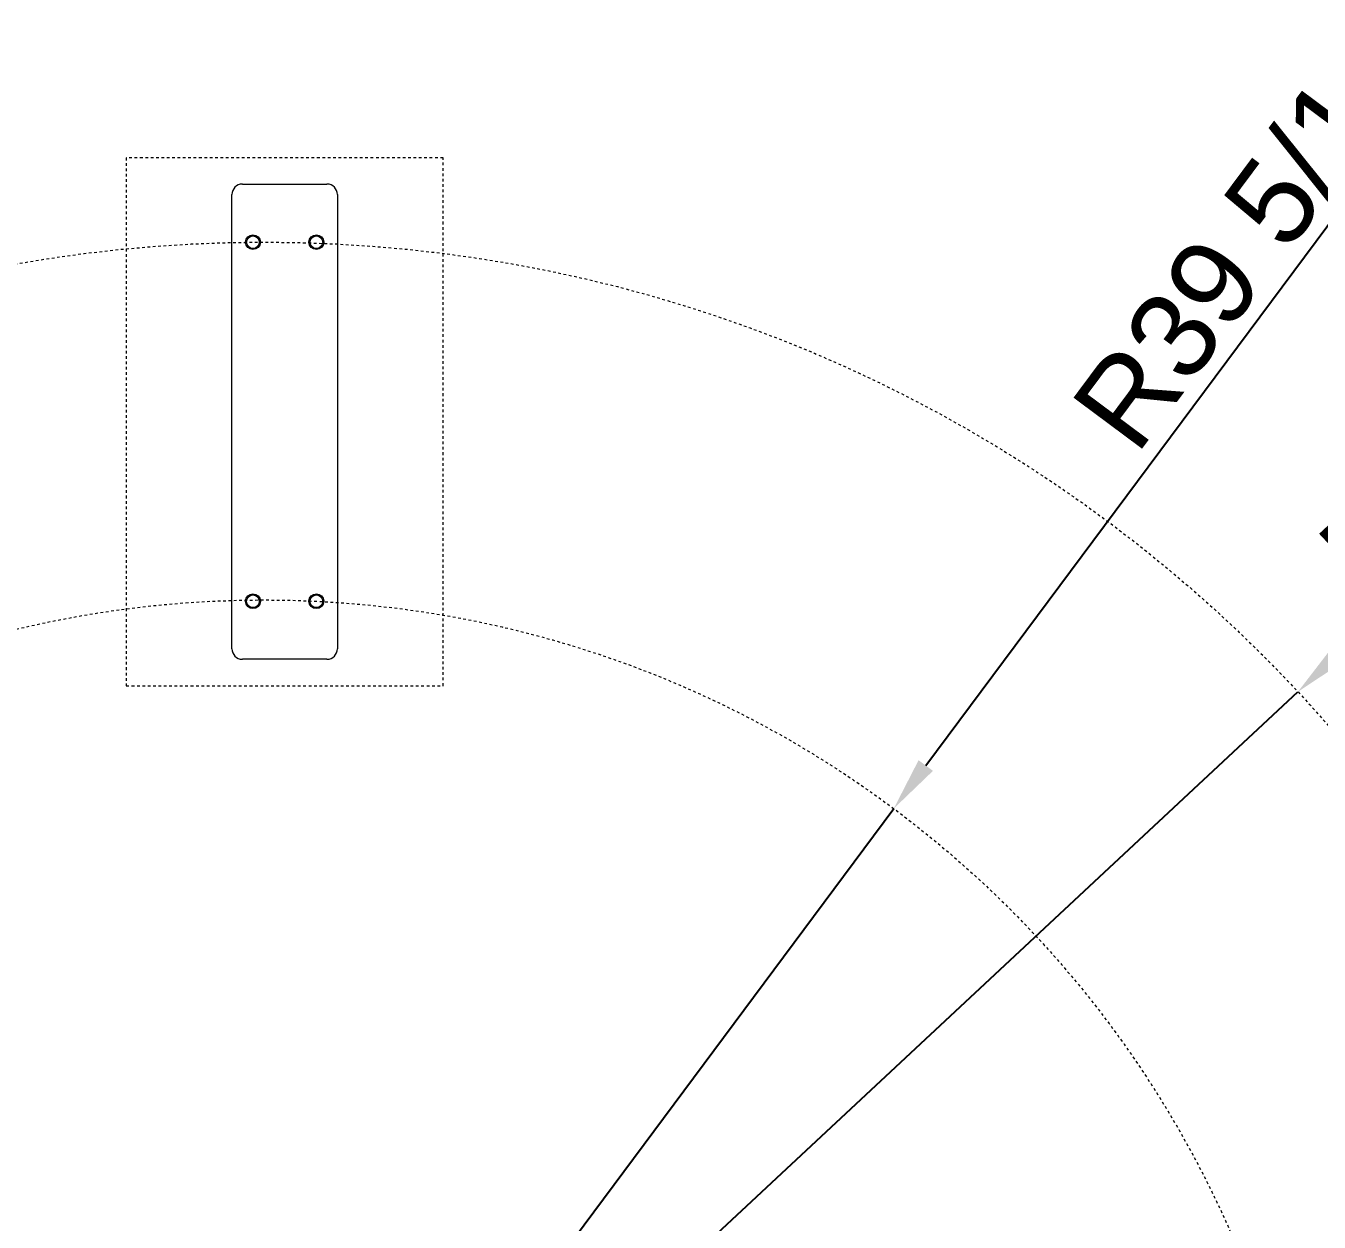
# Model space of a CAD drawing. Header units: inches. Extents: x -4 to 371, y -18 to 250.
# Drawn here: x 167.33 to 215.55, y 50.89 to 95.48 of the extents above; entities that cross this region are included whole.
import ezdxf

# ---------------------------------------------------------------- set-up
doc = ezdxf.new("R2010")
doc.units = ezdxf.units.IN
doc.header["$PDSIZE"] = -1
doc.linetypes.add('HIDDEN', pattern=[1.905, 1.27, -0.635])
for name, color, linetype, lineweight in [('ZANO_R', 7, 'Continuous', 0), ('ZANO_R_przerywana', 250, 'HIDDEN', 0), ('ZANO_W', 1, 'Continuous', 0)]:
    doc.layers.add(name, color=color, linetype=linetype, lineweight=lineweight)
doc.styles.get("Standard").update_dxf_attribs({"font": 'ARIALUNI.TTF'})
doc.dimstyles.new('amerykanie', dxfattribs={"dimtxt": 50, "dimasz": 50, "dimexe": 0.5, "dimexo": 0.5, "dimgap": 1, "dimtad": 1, "dimdec": 0, "dimzin": 0, "dimlunit": 5, "dimtxsty": 'Standard', "dimcen": 0.09, "dimclrd": 1, "dimclre": 1, "dimclrt": 1, "dimazin": 0, "dimtfac": 1, "dimtdec": 0, "dimtmove": 0, "dimatfit": 3, "dimfxl": 1, "dimtzin": 0, "dimarcsym": 1})

# ---------------------------------------------------------------- blocks, each defined once
blk = doc.blocks.new('*D379')
at = {"layer": 'Defpoints', "color": 0}
for p in [(199.691, 66.303), (176.211, 34.761)]:
    blk.add_point(p, dxfattribs=at)
at = {"layer": 'ZANO_W', "color": 1, "lineweight": -2}
for p, q in [((200.885, 67.908), (220.128, 93.758)), ((176.211, 34.761), (199.691, 66.303))]:
    blk.add_line(p, q, dxfattribs=at)
at = {"layer": 'ZANO_W', "color": 1}
blk.add_solid([(200.617, 68.107), (201.152, 67.709), (199.691, 66.303)], dxfattribs=at)
at = {"layer": 'ZANO_W', "color": 1, "insert": (212.867, 87.613), "char_height": 3.1875, "attachment_point": 5, "rotation": 53.3363}
blk.add_mtext('R39 5/16', dxfattribs=at)
blk = doc.blocks.new('*D380')
at = {"layer": 'Defpoints', "color": 0}
for p in [(214.763, 70.659), (176.219, 34.725)]:
    blk.add_point(p, dxfattribs=at)
at = {"layer": 'ZANO_W', "color": 1, "lineweight": -2}
for p, q in [((233.054, 87.71), (216.226, 72.023)), ((176.219, 34.725), (214.763, 70.659))]:
    blk.add_line(p, q, dxfattribs=at)
at = {"layer": 'ZANO_W', "color": 1}
blk.add_solid([(215.999, 72.267), (216.454, 71.779), (214.763, 70.659)], dxfattribs=at)
at = {"layer": 'ZANO_W', "color": 1, "insert": (223.902, 82.124), "char_height": 3.1875, "attachment_point": 5, "rotation": 42.9923}
blk.add_mtext('R52 11/16', dxfattribs=at)

msp = doc.modelspace()

# ---------------------------------------------------------------- linework, layer by layer
at = {"layer": 'ZANO_R', "color": 7}
for p, q in [((175.40582, 89.5854), (178.55534, 89.5854)), ((175.01214, 72.26309), (175.01214, 89.19171)), ((178.94903, 89.19171), (178.94903, 72.26309)), ((178.55534, 71.8694), (175.40582, 71.8694))]:
    msp.add_line(p, q, dxfattribs=at)
for centre, radius in [((175.79951, 87.42011), 0.27558), ((175.79951, 87.42011), 0.23621), ((178.16165, 87.42011), 0.27558), ((178.16165, 87.42011), 0.23621), ((175.79951, 74.03469), 0.27558), ((175.79951, 74.03469), 0.23621), ((178.16165, 74.03469), 0.27558), ((178.16165, 74.03469), 0.23621)]:
    msp.add_circle(centre, radius, dxfattribs=at)
for centre, start, end in [((175.40582, 89.19171), 90, 180), ((178.55534, 89.19171), 0, 90), ((175.40582, 72.26309), 180, 270), ((178.55534, 72.26309), 270, 0)]:
    msp.add_arc(centre, 0.39369, start, end, dxfattribs=at)
at = {"layer": 'ZANO_R_przerywana', "color": 7, "ltscale": 0.05}
for p, q in [((182.88591, 90.56963), (171.07525, 90.56963)), ((171.07525, 90.56963), (171.07525, 70.88518)), ((182.88591, 70.88518), (182.88591, 90.56963)), ((171.07525, 70.88518), (182.88591, 70.88518))]:
    msp.add_line(p, q, dxfattribs=at)
at = {"layer": 'ZANO_W', "linetype": 'HIDDEN', "ltscale": 0.05}
for centre, radius in [((176.21875, 34.72532), 52.69646), ((176.2105, 34.76064), 39.32248)]:
    msp.add_circle(centre, radius, dxfattribs=at)

# ---------------------------------------------------------------- dimensions: what is measured, and where the dimension line sits
at = {"layer": 'ZANO_W'}
dim = msp.add_radius_dim(center=(176.2105, 34.76064), mpoint=(199.69065, 66.30332), dimstyle='amerykanie', override={"dimtxt": 3.1875, "dimasz": 2, "dimgap": 0.5, "dimdec": 4, "dimaunit": 1, "dimadec": 1, "dimtdec": 4, "dimtmove": 1, "dimfrac": 2}, dxfattribs=at)
dim.commit()
dim.dimension.update_dxf_attribs({"geometry": '*D379', "text_midpoint": (214.59584, 86.32661), "dimtype": 164})
dim = msp.add_radius_dim(center=(176.21875, 34.72532), mpoint=(214.76335, 70.65902), dimstyle='amerykanie', override={"dimtxt": 3.1875, "dimasz": 2, "dimgap": 0.5, "dimdec": 4, "dimaunit": 1, "dimadec": 1, "dimtdec": 4, "dimtmove": 1, "dimfrac": 2}, dxfattribs=at)
dim.commit()
dim.dimension.update_dxf_attribs({"geometry": '*D380', "text_midpoint": (223.90211, 82.12447)})

doc.saveas('drawing.dxf')
